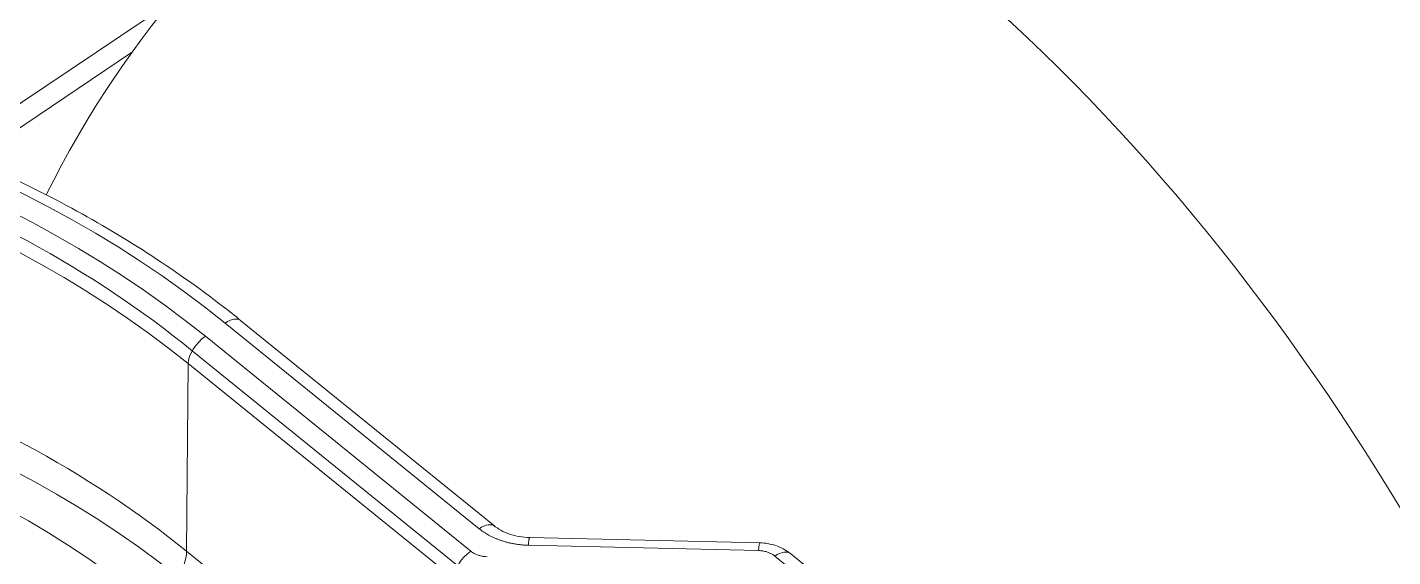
# Model space of a CAD drawing. Header units: millimetres. Extents: x 409 to 2276, y 1039 to 1674.
# Drawn here: x 2012.96 to 2041.54, y 1495.81 to 1506.89 of the extents above; entities that cross this region are included whole.
import ezdxf

# ---------------------------------------------------------------- set-up
doc = ezdxf.new("R2010")
doc.units = ezdxf.units.MM
doc.layers.add('粗实线层', color=7, linetype='Continuous', lineweight=35)

msp = doc.modelspace()

# ---------------------------------------------------------------- linework, layer by layer
at = {"layer": '粗实线层', "lineweight": 20}
for p, q in [((2015.932, 1507.4), (2011.335, 1504.31)), ((2015.141, 1506.363), (2011.793, 1504.113)), ((2022.417, 1496.394), (2017.099, 1500.701)), ((2022.748, 1496.444), (2017.43, 1500.75)), ((2022.243, 1495.923), (2016.686, 1500.423)), ((2016.41, 1500.12), (2021.968, 1495.62)), ((2016.327, 1499.851), (2016.292, 1495.922)), ((2021.885, 1495.351), (2016.327, 1499.851)), ((2028.294, 1496.097), (2023.475, 1496.208)), ((2016.292, 1495.922), (2021.813, 1491.452)), ((2028.266, 1495.936), (2023.447, 1496.047)), ((2031.437, 1493.531), (2028.61, 1495.821)), ((2031.768, 1493.581), (2028.941, 1495.87))]:
    msp.add_line(p, q, dxfattribs=at)
for start, end in [(4.7353, 123.9045), (123.9045, 153.6538)]:
    msp.add_arc((2032.619, 1493.841), 21.5, start, end, dxfattribs=at)
for centre, major_axis, ratio, start_param, end_param in [((2032.619, 1493.841), (11.993, -17.844), 0.431052, 0.751861, 2.190613), ((1998.506, 1488.205), (-24.797, -1.2), 0.734481, 3.829834, 5.40063), ((1998.506, 1488.205), (-24.246, -1.174), 0.734481, 3.829834, 5.40063), ((1998.506, 1488.205), (23.773, 1.151), 0.734481, 0.683158, 2.262891), ((1998.522, 1487.884), (-23.748, -1.15), 0.734481, 3.829834, 5.40063), ((1998.705, 1484.103), (23.456, 1.135), 0.734481, 0.688241, 2.259038), ((1998.736, 1483.46), (23.406, 1.133), 0.734481, 0.69853, 2.251226), ((1998.736, 1483.46), (22.458, 1.087), 0.734481, 0.688241, 2.259038), ((2017.115, 1500.362), (-0.315, -0.389), 0.524149, 3.141353, 4.181673), ((2016.702, 1500.084), (-0.315, -0.389), 0.524149, 4.181673, 5.700109), ((2022.433, 1496.055), (-0.315, -0.389), 0.524149, 3.141616, 4.181673), ((2015.542, 1495.455), (0.629, 0.777), 0.524149, 4.181673, 5.700109), ((2022.26, 1495.585), (-0.315, -0.389), 0.524149, 4.181673, 5.700109), ((2028.283, 1495.597), (-0.012, -0.5), 0.06583, 3.141619, 3.96885), ((2028.626, 1495.482), (-0.315, -0.389), 0.524149, 3.141616, 4.181673)]:
    msp.add_ellipse(centre, major_axis=major_axis, ratio=ratio, start_param=start_param, end_param=end_param, dxfattribs=at)
for points, degree, knots in [([(2017.43, 1500.75), (2017.173, 1500.958), (2016.414, 1501.544), (2015.072, 1502.449), (2013.357, 1503.413), (2011.533, 1504.261), (2009.612, 1504.988), (2007.609, 1505.587), (2005.538, 1506.055), (2003.416, 1506.388), (2001.257, 1506.584), (1999.079, 1506.641), (1996.896, 1506.559), (1994.725, 1506.339), (1992.582, 1505.981), (1990.483, 1505.489), (1988.443, 1504.867), (1986.478, 1504.118), (1984.602, 1503.248), (1983.054, 1502.389), (1982.15, 1501.813), (1981.812, 1501.586)], 3, [0, 0, 0, 0, 0.029159, 0.084205, 0.139277, 0.194369, 0.249472, 0.304581, 0.35969, 0.414799, 0.469906, 0.525014, 0.580121, 0.635231, 0.690344, 0.745461, 0.800585, 0.855715, 0.910851, 0.965993, 1, 1, 1, 1]), ([(2023.447, 1496.047), (2023.143, 1496.055), (2022.87, 1496.149), (2022.609, 1496.239), (2022.417, 1496.394)], 2, [0, 0, 0, 0.5, 0.5, 1, 1, 1]), ([(2023.479, 1496.208), (2023.403, 1496.21), (2023.257, 1496.224), (2023.05, 1496.276), (2022.866, 1496.356), (2022.764, 1496.425), (2022.718, 1496.464)], 3, [0, 0, 0, 0, 0.253252, 0.504379, 0.753359, 1, 1, 1, 1]), ([(2028.914, 1495.887), (2028.872, 1495.92), (2028.782, 1495.978), (2028.627, 1496.044), (2028.461, 1496.086), (2028.347, 1496.096), (2028.289, 1496.097)], 3, [0, 0, 0, 0, 0.254012, 0.50542, 0.754115, 1, 1, 1, 1])]:
    msp.add_open_spline(points, degree=degree, knots=knots, dxfattribs=at)
msp.add_rational_spline([(2023.447, 1496.047), (2023.455, 1496.149), (2023.465, 1496.208), (2023.474, 1496.208)], [1.15918143932, 1.04418471314, 0.991495409962, 1.00111352979], degree=3, dxfattribs=at)
for points in [[(2022.586, 1495.808), (2022.564, 1495.808), (2022.518, 1495.812), (2022.449, 1495.824), (2022.38, 1495.845), (2022.31, 1495.876), (2022.265, 1495.906), (2022.243, 1495.923)], [(2028.61, 1495.821), (2028.595, 1495.832), (2028.564, 1495.854), (2028.507, 1495.885), (2028.44, 1495.91), (2028.361, 1495.929), (2028.299, 1495.935), (2028.266, 1495.936)]]:
    msp.add_open_spline(points, degree=3, dxfattribs=at)

doc.saveas('drawing.dxf')
